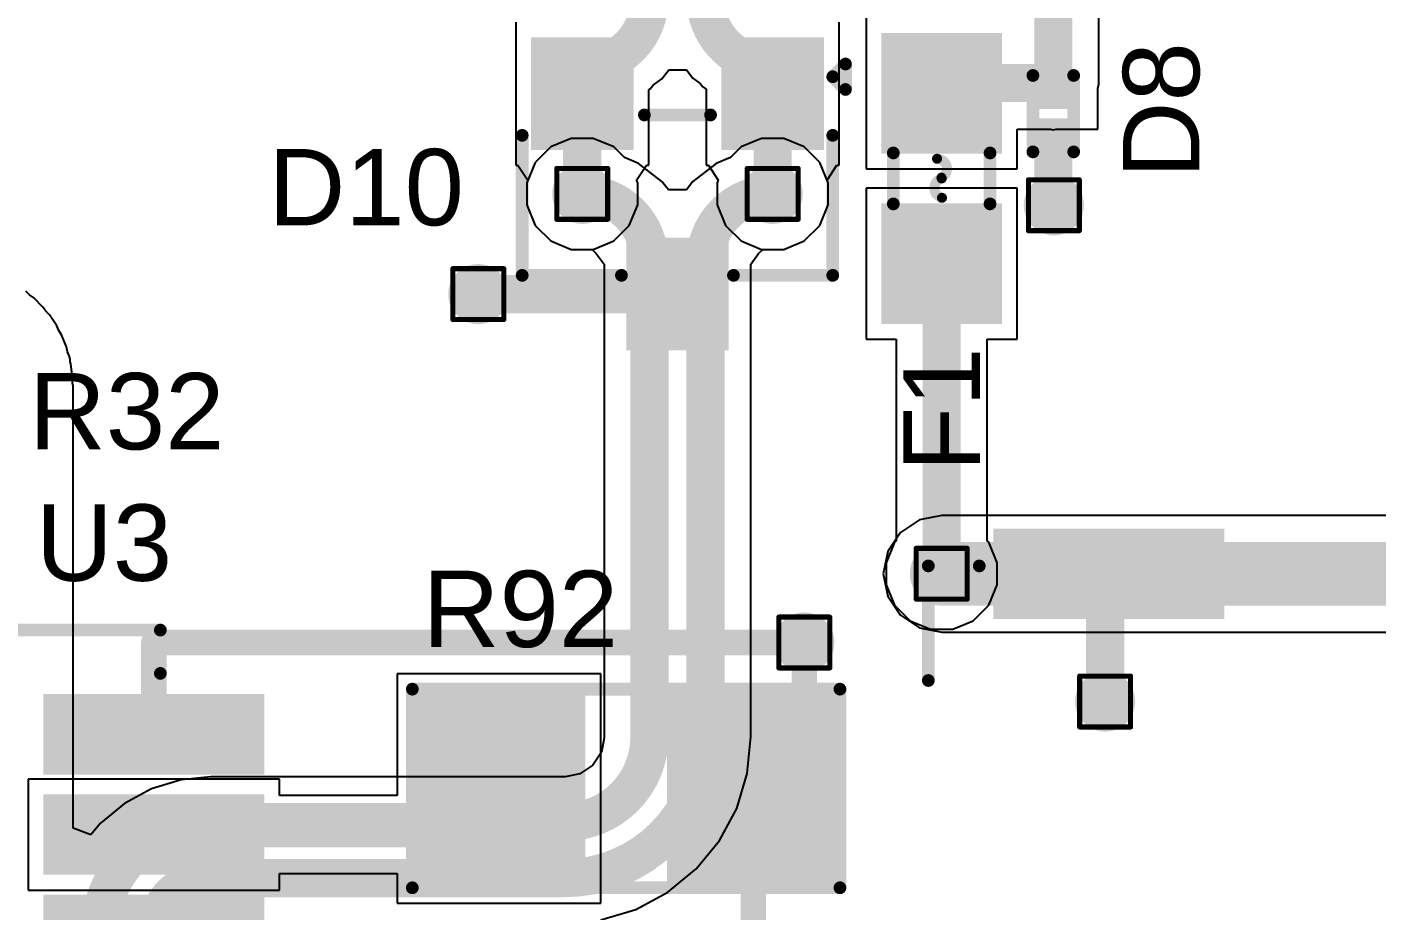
# Model space of a CAD drawing. Header units: inches. Extents: x -40 to 219, y 2 to 133.
# Drawn here: x 65.4 to 78.87, y 68.89 to 77.7 of the extents above; entities that cross this region are included whole.
import ezdxf

# ---------------------------------------------------------------- set-up
doc = ezdxf.new("R2010")
doc.units = ezdxf.units.IN
for name, color, linetype in [('Bottom Layer', 5, 'Continuous'), ('Drill Drawing', 1, 'Continuous'), ('Top Layer', 1, 'Continuous'), ('Top Overlay', 2, 'Continuous'), ('Top Paste', 8, 'Continuous'), ('Top Solder', 216, 'Continuous'), ('Via Holes', 16, 'Continuous')]:
    doc.layers.add(name, color=color, linetype=linetype)
doc.styles.add('Arial', font='', dxfattribs={"height": 0.2})
doc.styles.get('Arial').set_extended_font_data('Arial')

# ---------------------------------------------------------------- blocks, each defined once
blk = doc.blocks.new('R___1206_5')
at = {"layer": 'Top Layer'}
for points in [[(-2.03200254, 0.889), (-0.50800254, 0.889), (-0.50800254, -0.889), (-2.03200254, -0.889)], [(0.50799746, 0.889), (2.03199746, 0.889), (2.03199746, -0.889), (0.50799746, -0.889)]]:
    blk.add_hatch(color=1, dxfattribs=at).paths.add_polyline_path(points)
at = {"layer": 'Top Paste'}
for points in [[(-2.03200254, 0.889), (-0.50800254, 0.889), (-0.50800254, -0.889), (-2.03200254, -0.889)], [(0.50799746, 0.889), (2.03199746, 0.889), (2.03199746, -0.889), (0.50799746, -0.889)]]:
    blk.add_hatch(color=8, dxfattribs=at).paths.add_polyline_path(points)
at = {"layer": 'Top Solder'}
for points in [[(-2.13360254, 0.9905999999999999), (-0.40640254, 0.9905999999999999), (-0.40640254, -0.9905999999999999), (-2.13360254, -0.9905999999999999)], [(0.40639746, 0.9905999999999999), (2.13359746, 0.9905999999999999), (2.13359746, -0.9905999999999999), (0.40639746, -0.9905999999999999)]]:
    blk.add_hatch(color=216, dxfattribs=at).paths.add_polyline_path(points)
at = {"layer": 'Top Overlay'}
for points in [[(-2.1336, 0.99060254, 0.127, 0.127, 0), (-2.1336, -0.99060254, 0.127, 0.127, 0)], [(2.13359746, 0.9905999999999999, 0.127, 0.127, 0), (-2.1336, 0.99060254, 0.127, 0.127, 0)], [(2.13359746, 0.9905999999999999, 0.127, 0.127, 0), (2.13359746, -0.9905999999999999, 0.127, 0.127, 0)], [(2.13359746, -0.9905999999999999, 0.127, 0.127, 0), (-2.1336, -0.99060254, 0.127, 0.127, 0)]]:
    blk.add_lwpolyline(points, format="xyseb", dxfattribs=at)
for points in [[(-2.16535, 0.99060254, 0.0635, 0.0635, 1), (-2.10185, 0.99060254, 0.0635, 0.0635, 1)], [(-2.16535, 0.99060254, 0.0635, 0.0635, 1), (-2.10185, 0.99060254, 0.0635, 0.0635, 1)], [(2.10184746, 0.9905999999999999, 0.0635, 0.0635, 1), (2.16534746, 0.9905999999999999, 0.0635, 0.0635, 1)], [(2.10184746, 0.9905999999999999, 0.0635, 0.0635, 1), (2.16534746, 0.9905999999999999, 0.0635, 0.0635, 1)], [(-2.16535, -0.99060254, 0.0635, 0.0635, 1), (-2.10185, -0.99060254, 0.0635, 0.0635, 1)], [(-2.16535, -0.99060254, 0.0635, 0.0635, 1), (-2.10185, -0.99060254, 0.0635, 0.0635, 1)], [(2.10184746, -0.9905999999999999, 0.0635, 0.0635, 1), (2.16534746, -0.9905999999999999, 0.0635, 0.0635, 1)], [(2.10184746, -0.9905999999999999, 0.0635, 0.0635, 1), (2.16534746, -0.9905999999999999, 0.0635, 0.0635, 1)]]:
    blk.add_lwpolyline(points, format="xyseb", close=True, dxfattribs=at)
blk = doc.blocks.new('F____0603_18')
at = {"layer": 'Top Layer'}
for points in [[(-0.34999803, -0.50000027), (-1.34999857, -0.5000002699999999), (-1.34999857, 0.50000027), (-0.3499980299999999, 0.5000002699999999)], [(1.34999857, -0.50000027), (0.3499980299999999, -0.5000002699999999), (0.34999803, 0.50000027), (1.34999857, 0.5000002699999999)]]:
    blk.add_hatch(color=1, dxfattribs=at).paths.add_polyline_path(points)
at = {"layer": 'Top Paste'}
for points in [[(-0.34999803, -0.50000027), (-1.34999857, -0.5000002699999999), (-1.34999857, 0.50000027), (-0.3499980299999999, 0.5000002699999999)], [(1.34999857, -0.50000027), (0.3499980299999999, -0.5000002699999999), (0.34999803, 0.50000027), (1.34999857, 0.5000002699999999)]]:
    blk.add_hatch(color=8, dxfattribs=at).paths.add_polyline_path(points)
at = {"layer": 'Top Solder'}
for points in [[(-0.2483980300000001, -0.60160027), (-1.45159857, -0.6016002699999998), (-1.45159857, 0.60160027), (-0.2483980299999999, 0.6016002699999998)], [(1.45159857, -0.60160027), (0.2483980299999999, -0.6016002699999998), (0.2483980300000001, 0.60160027), (1.45159857, 0.6016002699999998)]]:
    blk.add_hatch(color=216, dxfattribs=at).paths.add_polyline_path(points)
at = {"layer": 'Top Overlay'}
for points in [[(-0.254, 0.4826, 0.127, 0.127, 0), (0.254, 0.4826, 0.127, 0.127, 0)], [(-0.19334988, -0.00256032, 0.0999998, 0.0999998, -0.7701644861592942), (0, 0, 0.0999998, 0.0999998, 0)], [(0.1962531, 0.04595622, 0.0999998, 0.0999998, -0.7841168953440428), (0.00707136, 0.0019685, 0.0999998, 0.0999998, 0)], [(-0.254, -0.4826, 0.127, 0.127, 0), (0.254, -0.4826, 0.127, 0.127, 0)]]:
    blk.add_lwpolyline(points, format="xyseb", dxfattribs=at)
for points in [[(-0.2857499999999999, 0.4826, 0.0635, 0.0635, 1), (-0.22225, 0.4826, 0.0635, 0.0635, 1)], [(0.22225, 0.4826, 0.0635, 0.0635, 1), (0.2857499999999999, 0.4826, 0.0635, 0.0635, 1)], [(-0.21834856, -0.00256032, 0.0499999, 0.0499999, 1), (-0.1683512, -0.00256032, 0.0499999, 0.0499999, 1)], [(-0.02499868, 0, 0.0499999, 0.0499999, 1), (0.02499868, 0, 0.0499999, 0.0499999, 1)], [(-0.01792732, 0.0019685, 0.0499999, 0.0499999, 1), (0.03207004, 0.0019685, 0.0499999, 0.0499999, 1)], [(0.17125442, 0.04595622, 0.0499999, 0.0499999, 1), (0.22125178, 0.04595622, 0.0499999, 0.0499999, 1)], [(-0.2857499999999999, -0.4826, 0.0635, 0.0635, 1), (-0.22225, -0.4826, 0.0635, 0.0635, 1)], [(0.22225, -0.4826, 0.0635, 0.0635, 1), (0.2857499999999999, -0.4826, 0.0635, 0.0635, 1)]]:
    blk.add_lwpolyline(points, format="xyseb", close=True, dxfattribs=at)
blk = doc.blocks.new('A7672E__FASE__24')
at = {"layer": 'Top Layer'}
for points in [[(9.30000172, -12.99999686), (8.70000292, -12.99999686), (8.70000292, -10.99999578), (9.30000172, -10.99999578)], [(10.29999972, -12.99999686), (9.700000919999999, -12.99999686), (9.700000919999999, -10.99999578), (10.29999972, -10.99999578)], [(11.30000026, -12.99999686), (10.70000146, -12.99999686), (10.70000146, -10.99999578), (11.30000026, -10.99999578)]]:
    blk.add_hatch(color=1, dxfattribs=at).paths.add_polyline_path(points)
at = {"layer": 'Top Paste'}
for points in [[(9.30000172, -12.99999686), (8.70000292, -12.99999686), (8.70000292, -10.99999578), (9.30000172, -10.99999578)], [(10.29999972, -12.99999686), (9.700000919999999, -12.99999686), (9.700000919999999, -10.99999578), (10.29999972, -10.99999578)], [(11.30000026, -12.99999686), (10.70000146, -12.99999686), (10.70000146, -10.99999578), (11.30000026, -10.99999578)]]:
    blk.add_hatch(color=8, dxfattribs=at).paths.add_polyline_path(points)
at = {"layer": 'Top Solder'}
for points in [[(9.40160172, -13.10159686), (8.59840292, -13.10159686), (8.59840292, -10.89839578), (9.40160172, -10.89839578)], [(10.40159972, -13.10159686), (9.59840092, -13.10159686), (9.59840092, -10.89839578), (10.40159972, -10.89839578)], [(11.40160026, -13.10159686), (10.59840146, -13.10159686), (10.59840146, -10.89839578), (11.40160026, -10.89839578)]]:
    blk.add_hatch(color=216, dxfattribs=at).paths.add_polyline_path(points)
at = {"layer": 'Top Overlay'}
for points in [[(12.03960254, -8.55979492, 0.127, 0.127, 0), (12.03960254, -12.06499492, 0.127, 0.127, 0)], [(11.60780254, -12.06499492, 0.127, 0.127, 0), (12.03960254, -12.06499492, 0.127, 0.127, 0)]]:
    blk.add_lwpolyline(points, format="xyseb", dxfattribs=at)
for points in [[(11.57605254, -12.06499492, 0.0635, 0.0635, 1), (11.63955254, -12.06499492, 0.0635, 0.0635, 1)], [(12.00785254, -12.06499492, 0.0635, 0.0635, 1), (12.07135254, -12.06499492, 0.0635, 0.0635, 1)], [(12.00785254, -12.06499492, 0.0635, 0.0635, 1), (12.07135254, -12.06499492, 0.0635, 0.0635, 1)]]:
    blk.add_lwpolyline(points, format="xyseb", close=True, dxfattribs=at)
blk = doc.blocks.new('XKNANO_113_153')
at = {"layer": 'Top Layer'}
blk.add_hatch(color=1, dxfattribs=at).paths.add_polyline_path([(6.149999129999999, 6.31000262), (6.850000269999999, 6.31000262), (6.850000269999999, 4.21000174), (6.149999129999999, 4.21000174)])
at = {"layer": 'Top Paste'}
blk.add_hatch(color=8, dxfattribs=at).paths.add_polyline_path([(6.149999129999999, 6.31000262), (6.850000269999999, 6.31000262), (6.850000269999999, 4.21000174), (6.149999129999999, 4.21000174)])
at = {"layer": 'Top Solder'}
blk.add_hatch(color=216, dxfattribs=at).paths.add_polyline_path([(6.04839913, 6.41160262), (6.951600269999999, 6.41160262), (6.951600269999999, 4.10840174), (6.04839913, 4.10840174)])
at = {"layer": 'Top Overlay'}
for points in [[(5.4356, 7.0612, 0.127, 0.127, 0), (6.5786, 7.0612, 0.127, 0.127, 0)], [(6.5786, 7.0612, 0.127, 0.127, 0), (6.5786, 6.553199999999999, 0.127, 0.127, 0)]]:
    blk.add_lwpolyline(points, format="xyseb", dxfattribs=at)
for points in [[(5.403849999999999, 7.0612, 0.0635, 0.0635, 1), (5.46735, 7.0612, 0.0635, 0.0635, 1)], [(6.546849999999999, 7.0612, 0.0635, 0.0635, 1), (6.61035, 7.0612, 0.0635, 0.0635, 1)], [(6.546849999999999, 7.0612, 0.0635, 0.0635, 1), (6.61035, 7.0612, 0.0635, 0.0635, 1)], [(6.546849999999999, 6.553199999999999, 0.0635, 0.0635, 1), (6.61035, 6.553199999999999, 0.0635, 0.0635, 1)]]:
    blk.add_lwpolyline(points, format="xyseb", close=True, dxfattribs=at)
blk = doc.blocks.new('S___23_162')
at = {"layer": 'Top Layer'}
for points in [[(-0.41000299, 1.46000343), (0.40999791, 1.46000343), (0.40999791, 0.54000273), (-0.41000299, 0.54000273)], [(-1.36000109, -0.54000019), (-0.54000019, -0.54000019), (-0.54000019, -1.46000089), (-1.36000109, -1.46000089)], [(0.54000019, -0.54000019), (1.36000109, -0.54000019), (1.36000109, -1.46000089), (0.54000019, -1.46000089)]]:
    blk.add_hatch(color=1, dxfattribs=at).paths.add_polyline_path(points)
at = {"layer": 'Top Paste'}
for points in [[(-0.41000299, 1.46000343), (0.40999791, 1.46000343), (0.40999791, 0.54000273), (-0.41000299, 0.54000273)], [(-1.36000109, -0.54000019), (-0.54000019, -0.54000019), (-0.54000019, -1.46000089), (-1.36000109, -1.46000089)], [(0.54000019, -0.54000019), (1.36000109, -0.54000019), (1.36000109, -1.46000089), (0.54000019, -1.46000089)]]:
    blk.add_hatch(color=8, dxfattribs=at).paths.add_polyline_path(points)
at = {"layer": 'Top Solder'}
for points in [[(-0.51160299, 1.56160343), (0.51159791, 1.56160343), (0.51159791, 0.43840273), (-0.51160299, 0.43840273)], [(-1.46160109, -0.43840019), (-0.43840019, -0.43840019), (-0.43840019, -1.56160089), (-1.46160109, -1.56160089)], [(0.43840019, -0.43840019), (1.46160109, -0.43840019), (1.46160109, -1.56160089), (0.43840019, -1.56160089)]]:
    blk.add_hatch(color=216, dxfattribs=at).paths.add_polyline_path(points)
at = {"layer": 'Top Overlay'}
for points in [[(-1.5494, -0.5841999999999999, 0.127, 0.127, 0), (-1.54940254, 0.8128, 0.127, 0.127, 0)], [(-0.5588, 0.8128, 0.127, 0.127, 0), (-1.54940254, 0.8128, 0.127, 0.127, 0)], [(1.5494, 0.8128, 0.127, 0.127, 0), (0.5588, 0.8128, 0.127, 0.127, 0)], [(1.54940254, -0.5841999999999999, 0.127, 0.127, 0), (1.5494, 0.8128, 0.127, 0.127, 0)], [(0.3302, -0.7874, 0.127, 0.127, 0), (-0.3302, -0.7874, 0.127, 0.127, 0)], [(-1.5494, -1.1684, 0.127, 0.127, 0), (-1.6764, -1.0414, 0.127, 0.127, 0)], [(-1.6764, -1.0414, 0.127, 0.127, 0), (-1.6764, -1.2954, 0.127, 0.127, 0)], [(-1.5494, -1.1684, 0.127, 0.127, 0), (-1.6764, -1.2954, 0.127, 0.127, 0)]]:
    blk.add_lwpolyline(points, format="xyseb", dxfattribs=at)
for points in [[(-1.58115254, 0.8128, 0.0635, 0.0635, 1), (-1.51765254, 0.8128, 0.0635, 0.0635, 1)], [(-1.58115254, 0.8128, 0.0635, 0.0635, 1), (-1.51765254, 0.8128, 0.0635, 0.0635, 1)], [(-0.5905499999999999, 0.8128, 0.0635, 0.0635, 1), (-0.52705, 0.8128, 0.0635, 0.0635, 1)], [(0.52705, 0.8128, 0.0635, 0.0635, 1), (0.5905499999999999, 0.8128, 0.0635, 0.0635, 1)], [(1.51765, 0.8128, 0.0635, 0.0635, 1), (1.58115, 0.8128, 0.0635, 0.0635, 1)], [(1.51765, 0.8128, 0.0635, 0.0635, 1), (1.58115, 0.8128, 0.0635, 0.0635, 1)], [(-1.58115, -0.5841999999999999, 0.0635, 0.0635, 1), (-1.51765, -0.5841999999999999, 0.0635, 0.0635, 1)], [(1.51765254, -0.5841999999999999, 0.0635, 0.0635, 1), (1.58115254, -0.5841999999999999, 0.0635, 0.0635, 1)], [(-0.36195, -0.7874, 0.0635, 0.0635, 1), (-0.29845, -0.7874, 0.0635, 0.0635, 1)], [(0.29845, -0.7874, 0.0635, 0.0635, 1), (0.36195, -0.7874, 0.0635, 0.0635, 1)], [(-1.70815, -1.0414, 0.0635, 0.0635, 1), (-1.64465, -1.0414, 0.0635, 0.0635, 1)], [(-1.70815, -1.0414, 0.0635, 0.0635, 1), (-1.64465, -1.0414, 0.0635, 0.0635, 1)], [(-1.58115, -1.1684, 0.0635, 0.0635, 1), (-1.51765, -1.1684, 0.0635, 0.0635, 1)], [(-1.58115, -1.1684, 0.0635, 0.0635, 1), (-1.51765, -1.1684, 0.0635, 0.0635, 1)], [(-1.70815, -1.2954, 0.0635, 0.0635, 1), (-1.64465, -1.2954, 0.0635, 0.0635, 1)], [(-1.70815, -1.2954, 0.0635, 0.0635, 1), (-1.64465, -1.2954, 0.0635, 0.0635, 1)]]:
    blk.add_lwpolyline(points, format="xyseb", close=True, dxfattribs=at)
blk = doc.blocks.new('DSN0603_2_164')
at = {"layer": 'Top Layer'}
for points in [[(-0.29999432, 0.19050254), (-0.09999472, 0.19050254), (-0.09999472, -0.19049746), (-0.29999432, -0.19049746)], [(0.10000488, 0.1905), (0.30000448, 0.1905), (0.30000448, -0.1905), (0.10000488, -0.1905)]]:
    blk.add_hatch(color=1, dxfattribs=at).paths.add_polyline_path(points)
at = {"layer": 'Top Paste'}
for points in [[(-0.29999432, 0.19050254), (-0.09999472, 0.19050254), (-0.09999472, -0.19049746), (-0.29999432, -0.19049746)], [(0.10000488, 0.1905), (0.30000448, 0.1905), (0.30000448, -0.1905), (0.10000488, -0.1905)]]:
    blk.add_hatch(color=8, dxfattribs=at).paths.add_polyline_path(points)
at = {"layer": 'Top Solder'}
for points in [[(-0.35499548, 0.2455037), (-0.04499355999999999, 0.2455037), (-0.04499355999999999, -0.24549862), (-0.35499548, -0.24549862)], [(0.04500372, 0.24550116), (0.35500564, 0.24550116), (0.35500564, -0.24550116), (0.04500372, -0.24550116)]]:
    blk.add_hatch(color=216, dxfattribs=at).paths.add_polyline_path(points)
at = {"layer": 'Top Overlay'}
for points in [[(-0.3809999999999999, 0.20320254, 0.127, 0.127, 0), (-0.38099746, -0.20319746, 0.127, 0.127, 0)], [(-0.3809999999999999, 0.20320254, 0.127, 0.127, 0), (0.3809999999999999, 0.20320254, 0.127, 0.127, 0)], [(0.3809999999999999, 0.20320254, 0.127, 0.127, 0), (0.38100508, -0.2032, 0.127, 0.127, 0)], [(-0.38099746, -0.20319746, 0.127, 0.127, 0), (0.38100508, -0.2032, 0.127, 0.127, 0)]]:
    blk.add_lwpolyline(points, format="xyseb", dxfattribs=at)
for points in [[(-0.41275, 0.20320254, 0.0635, 0.0635, 1), (-0.34925, 0.20320254, 0.0635, 0.0635, 1)], [(-0.41275, 0.20320254, 0.0635, 0.0635, 1), (-0.34925, 0.20320254, 0.0635, 0.0635, 1)], [(0.34925, 0.20320254, 0.0635, 0.0635, 1), (0.41275, 0.20320254, 0.0635, 0.0635, 1)], [(0.34925, 0.20320254, 0.0635, 0.0635, 1), (0.41275, 0.20320254, 0.0635, 0.0635, 1)], [(-0.41274746, -0.20319746, 0.0635, 0.0635, 1), (-0.34924746, -0.20319746, 0.0635, 0.0635, 1)], [(-0.41274746, -0.20319746, 0.0635, 0.0635, 1), (-0.34924746, -0.20319746, 0.0635, 0.0635, 1)], [(0.34925508, -0.2032, 0.0635, 0.0635, 1), (0.4127550799999999, -0.2032, 0.0635, 0.0635, 1)], [(0.34925508, -0.2032, 0.0635, 0.0635, 1), (0.4127550799999999, -0.2032, 0.0635, 0.0635, 1)]]:
    blk.add_lwpolyline(points, format="xyseb", close=True, dxfattribs=at)

msp = doc.modelspace()

# ---------------------------------------------------------------- hatches: boundary and pattern name
at = {"layer": 'Bottom Layer'}
h = msp.add_hatch(color=5, dxfattribs=at)
edge = h.paths.add_edge_path()
edge.add_arc((70.9392155, 76.03824263999999), 0.2999994, 0, 360)
h = msp.add_hatch(color=5, dxfattribs=at)
edge = h.paths.add_edge_path()
edge.add_arc((72.83921678, 76.03824263999999), 0.2999994, 0, 360)
h = msp.add_hatch(color=5, dxfattribs=at)
edge = h.paths.add_edge_path()
edge.add_arc((75.6447433, 75.92481386), 0.2999994, 0, 360)
h = msp.add_hatch(color=5, dxfattribs=at)
edge = h.paths.add_edge_path()
edge.add_arc((69.90246624, 75.03823956), 0.2999994, 0, 360)
h = msp.add_hatch(color=5, dxfattribs=at)
edge = h.paths.add_edge_path()
edge.add_arc((74.5256193, 72.24869218), 0.2999994, 0, 360)
h = msp.add_hatch(color=5, dxfattribs=at)
edge = h.paths.add_edge_path()
edge.add_arc((73.15504546, 71.5631665), 0.2999994, 0, 360)
h = msp.add_hatch(color=5, dxfattribs=at)
edge = h.paths.add_edge_path()
edge.add_arc((76.15662696, 70.97459262), 0.2999994, 0, 360)
at = {"layer": 'Top Layer'}
h = msp.add_hatch(color=1, dxfattribs=at)
edge = h.paths.add_edge_path()
edge.add_arc((70.9392155, 76.03824263999999), 0.2999994, 0, 360)
h = msp.add_hatch(color=1, dxfattribs=at)
edge = h.paths.add_edge_path()
edge.add_arc((72.83921678, 76.03824263999999), 0.2999994, 0, 360)
h = msp.add_hatch(color=1, dxfattribs=at)
edge = h.paths.add_edge_path()
edge.add_arc((75.6447433, 75.92481386), 0.2999994, 0, 360)
h = msp.add_hatch(color=1, dxfattribs=at)
edge = h.paths.add_edge_path()
edge.add_arc((69.90246624, 75.03823956), 0.2999994, 0, 360)
h = msp.add_hatch(color=1, dxfattribs=at)
edge = h.paths.add_edge_path()
edge.add_arc((74.5256193, 72.24869218), 0.2999994, 0, 360)
h = msp.add_hatch(color=1, dxfattribs=at)
edge = h.paths.add_edge_path()
edge.add_arc((73.15504546, 71.5631665), 0.2999994, 0, 360)
h = msp.add_hatch(color=1, dxfattribs=at)
edge = h.paths.add_edge_path()
edge.add_arc((76.15662696, 70.97459262), 0.2999994, 0, 360)
at = {"layer": 'Via Holes'}
h = msp.add_hatch(color=7, dxfattribs=at)
edge = h.paths.add_edge_path()
edge.add_arc((70.9392155, 76.03824263999999), 0.1499997, 0, 360)
h = msp.add_hatch(color=7, dxfattribs=at)
edge = h.paths.add_edge_path()
edge.add_arc((72.83921678, 76.03824263999999), 0.1499997, 0, 360)
h = msp.add_hatch(color=7, dxfattribs=at)
edge = h.paths.add_edge_path()
edge.add_arc((75.6447433, 75.92481386), 0.1499997, 0, 360)
h = msp.add_hatch(color=7, dxfattribs=at)
edge = h.paths.add_edge_path()
edge.add_arc((69.90246624, 75.03823956), 0.1499997, 0, 360)
h = msp.add_hatch(color=7, dxfattribs=at)
edge = h.paths.add_edge_path()
edge.add_arc((74.5256193, 72.24869218), 0.1499997, 0, 360)
h = msp.add_hatch(color=7, dxfattribs=at)
edge = h.paths.add_edge_path()
edge.add_arc((73.15504546, 71.5631665), 0.1499997, 0, 360)
h = msp.add_hatch(color=7, dxfattribs=at)
edge = h.paths.add_edge_path()
edge.add_arc((76.15662696, 70.97459262), 0.1499997, 0, 360)

# ---------------------------------------------------------------- linework, layer by layer
at = {"layer": 'Bottom Layer'}
for p, q in [((70.8290176, 76.59224204), (70.62540104, 76.50790133999999)), ((71.04941339999999, 76.59224204), (70.8290176, 76.59224204)), ((71.25302996, 76.50790133999999), (71.04941339999999, 76.59224204)), ((72.72901888, 76.59224204), (72.52540232, 76.50790133999999)), ((72.94941467999999, 76.59224204), (72.72901888, 76.59224204)), ((73.15303124, 76.50790133999999), (72.94941467999999, 76.59224204)), ((70.62540104, 76.50790133999999), (70.4695568, 76.3520571)), ((71.36103838, 76.39989292), (71.25302996, 76.50790133999999)), ((71.50157658, 76.3416812), (71.36103838, 76.39989292)), ((72.4173939, 76.39989292), (72.2768557, 76.3416812)), ((72.52540232, 76.50790133999999), (72.4173939, 76.39989292)), ((73.30887548, 76.3520571), (73.15303124, 76.50790133999999)), ((70.4695568, 76.3520571), (70.3852161, 76.14844054)), ((71.7345149, 76.1629414), (71.50157658, 76.3416812)), ((72.2768557, 76.3416812), (72.04391738, 76.1629414)), ((73.39321618, 76.14844054), (73.30887548, 76.3520571)), ((70.3852161, 76.14844054), (70.3852161, 75.92804473999999)), ((71.80031613999999, 76.07718845999999), (71.7345149, 76.1629414)), ((72.04391738, 76.1629414), (71.97811614, 76.07718845999999)), ((73.39321618, 75.92804473999999), (73.39321618, 76.14844054)), ((71.97811614, 76.07718845999999), (71.80031613999999, 76.07718845999999)), ((70.3852161, 75.92804473999999), (70.4695568, 75.72442817999999)), ((73.30887548, 75.72442817999999), (73.39321618, 75.92804473999999)), ((70.4695568, 75.72442817999999), (70.62540104, 75.56858394)), ((73.15303124, 75.56858394), (73.30887548, 75.72442817999999)), ((70.62540104, 75.56858394), (70.8290176, 75.48424324)), ((70.8290176, 75.48424324), (71.03673626, 75.48424324)), ((71.03673626, 75.48424324), (71.07960383999999, 75.44254406)), ((71.07960383999999, 75.44254406), (71.15660901999999, 75.33619426)), ((72.62182326, 75.33619426), (72.69882844, 75.44254406)), ((72.69882844, 75.44254406), (72.74169601999999, 75.48424324)), ((72.74169601999999, 75.48424324), (72.94941467999999, 75.48424324)), ((72.94941467999999, 75.48424324), (73.15303124, 75.56858394)), ((71.15660901999999, 75.33619426), (71.15660901999999, 70.62098397999999)), ((72.62182326, 70.62098397999999), (72.62182326, 75.33619426)), ((65.42325244, 75.03076433999999), (65.38717935999999, 75.06683742)), ((65.46567805999999, 75.00241285999999), (65.42325244, 75.03076433999999)), ((65.55826614, 74.90981461999999), (65.46567805999999, 75.00241285999999)), ((65.58659984, 74.86740932), (65.55826614, 74.90981461999999)), ((65.62267291999999, 74.83133369999999), (65.58659984, 74.86740932)), ((65.69542105999999, 74.72245405999999), (65.62267291999999, 74.83133369999999)), ((65.71494858, 74.67530912), (65.69542105999999, 74.72245405999999)), ((65.74328482, 74.63289619999999), (65.71494858, 74.67530912)), ((65.79339394, 74.51191599999999), (65.74328482, 74.63289619999999)), ((65.80334312, 74.46188054), (65.79339394, 74.51191599999999)), ((65.82286302, 74.41475338), (65.80334312, 74.46188054)), ((65.82898442, 74.38397366), (65.82286302, 74.41475338)), ((65.82898442, 74.36359777999999), (65.82898442, 74.38397366)), ((65.83529632, 74.34422012), (65.82898442, 74.36359777999999)), ((65.85470953999999, 74.18127657999999), (65.83529632, 74.34422012)), ((65.85230161999999, 74.15038763999999), (65.85470953999999, 74.18127657999999)), ((65.85834682, 74.12000162), (65.85230161999999, 74.15038763999999)), ((65.85834682, 74.11991526), (65.85834682, 74.12000162)), ((65.85836968, 74.11980095999999), (65.85834682, 74.11991526)), ((65.85836968, 70.36499262), (65.85836968, 74.11980095999999)), ((74.30263015999999, 72.78703248), (74.11359066, 72.66072082)), ((74.5256193, 72.83138849999999), (74.30263015999999, 72.78703248)), ((81.12503459999999, 72.83138849999999), (74.5256193, 72.83138849999999)), ((74.11359066, 72.66072082), (73.987279, 72.47168132)), ((73.987279, 72.47168132), (73.94292297999999, 72.24869218)), ((73.94292297999999, 72.24869218), (73.987279, 72.02570304)), ((73.987279, 72.02570304), (74.11359066, 71.83666353999999)), ((74.11359066, 71.83666353999999), (74.30263015999999, 71.71035188)), ((74.30263015999999, 71.71035188), (74.5256193, 71.66599586)), ((74.5256193, 71.66599586), (81.12503459999999, 71.66599586)), ((71.15845305999999, 70.61171298), (71.12987043999999, 70.46802264)), ((71.15660901999999, 70.62098397999999), (71.15845305999999, 70.61171298)), ((72.58631152, 70.25782494), (72.6220798, 70.62098397999999)), ((72.6220798, 70.62098397999999), (72.62182326, 70.62098397999999)), ((71.12987043999999, 70.46802264), (71.04322595999999, 70.33834547999999)), ((65.85836968, 69.70999773999999), (65.85836968, 70.36499262)), ((71.04322595999999, 70.33834547999999), (70.9135488, 70.251701)), ((66.93829132, 70.19355532), (66.64257943999999, 70.10385267999999)), ((67.23469154, 70.22274753999999), (66.93829132, 70.19355532)), ((67.24582182, 70.22496242), (67.23469154, 70.22274753999999)), ((70.76058746, 70.22496242), (67.24582182, 70.22496242)), ((70.76985846, 70.22311837999999), (70.76058746, 70.22496242)), ((70.9135488, 70.251701), (70.76985846, 70.22311837999999)), ((72.48038335999999, 69.90862066), (72.58631152, 70.25782494)), ((66.64257943999999, 70.10385267999999), (66.37005013999999, 69.95818114)), ((66.37005013999999, 69.95818114), (66.1311733, 69.76214394)), ((72.30836185999999, 69.58679504), (72.48038335999999, 69.90862066)), ((66.03616968, 69.6463809), (65.85836968, 69.70999773999999)), ((66.1311733, 69.76214394), (66.03616968, 69.6463809)), ((72.07686118, 69.30471026), (72.30836185999999, 69.58679504)), ((71.7947764, 69.07320958), (72.07686118, 69.30471026)), ((71.47295078, 68.90118808), (71.7947764, 69.07320958)), ((71.1237465, 68.79525991999999), (71.47295078, 68.90118808))]:
    msp.add_line(p, q, dxfattribs=at)
for points in [[(70.9392155, 76.03824263999999, 0.3809999999999999, 0.3809999999999999, -0.4142135623730951), (71.60981613999999, 75.36764199999999, 0.3809999999999999, 0.3809999999999999, 0)], [(72.16861614, 75.36764199999999, 0.3809999999999999, 0.3809999999999999, -0.4142135623730951), (72.83921678, 76.03824263999999, 0.3809999999999999, 0.3809999999999999, 0)], [(71.60981613999999, 70.62098397999999, 0.3809999999999999, 0.3809999999999999, 0), (71.60981613999999, 75.36764199999999, 0.3809999999999999, 0.3809999999999999, 0)], [(72.16861614, 70.62098397999999, 0.3809999999999999, 0.3809999999999999, 0), (72.16861614, 75.36764199999999, 0.3809999999999999, 0.3809999999999999, 0)], [(74.5256193, 72.24869218, 0.635, 0.635, 0), (81.12503459999999, 72.24869218, 0.635, 0.635, 0)], [(71.60981613999999, 70.62098397999999, 0.3809999999999999, 0.3809999999999999, -0.4142135623730951), (70.76058746, 69.7717553, 0.3809999999999999, 0.3809999999999999, 0)], [(72.16861614, 70.62098397999999, 0.3809999999999999, 0.3809999999999999, -0.4142135623730951), (70.76058746, 69.21295529999999, 0.3809999999999999, 0.3809999999999999, 0)], [(66.12156193999999, 68.64749542, 0.3809999999999999, 0.3809999999999999, -0.4142135623730951), (67.24582182, 69.7717553, 0.3809999999999999, 0.3809999999999999, 0)], [(67.24582182, 69.7717553, 0.3809999999999999, 0.3809999999999999, 0), (70.76058746, 69.7717553, 0.3809999999999999, 0.3809999999999999, 0)], [(66.68036194, 68.64749542, 0.3809999999999999, 0.3809999999999999, -0.4142135623730951), (67.24582182, 69.21295529999999, 0.3809999999999999, 0.3809999999999999, 0)], [(67.24582182, 69.21295529999999, 0.3809999999999999, 0.3809999999999999, 0), (70.76058746, 69.21295529999999, 0.3809999999999999, 0.3809999999999999, 0)]]:
    msp.add_lwpolyline(points, format="xyseb", dxfattribs=at)
for points in [[(70.8439655, 76.03824263999999, 0.1905, 0.1905, 1), (71.0344655, 76.03824263999999, 0.1905, 0.1905, 1)], [(72.74396678, 76.03824263999999, 0.1905, 0.1905, 1), (72.93446678, 76.03824263999999, 0.1905, 0.1905, 1)], [(71.51456613999999, 75.36764199999999, 0.1905, 0.1905, 1), (71.70506614, 75.36764199999999, 0.1905, 0.1905, 1)], [(71.51456613999999, 75.36764199999999, 0.1905, 0.1905, 1), (71.70506614, 75.36764199999999, 0.1905, 0.1905, 1)], [(72.07336614, 75.36764199999999, 0.1905, 0.1905, 1), (72.26386613999999, 75.36764199999999, 0.1905, 0.1905, 1)], [(72.07336614, 75.36764199999999, 0.1905, 0.1905, 1), (72.26386613999999, 75.36764199999999, 0.1905, 0.1905, 1)], [(74.3668693, 72.24869218, 0.3175, 0.3175, 1), (74.68436929999999, 72.24869218, 0.3175, 0.3175, 1)], [(71.51456613999999, 70.62098397999999, 0.1905, 0.1905, 1), (71.70506614, 70.62098397999999, 0.1905, 0.1905, 1)], [(71.51456613999999, 70.62098397999999, 0.1905, 0.1905, 1), (71.70506614, 70.62098397999999, 0.1905, 0.1905, 1)], [(72.07336614, 70.62098397999999, 0.1905, 0.1905, 1), (72.26386613999999, 70.62098397999999, 0.1905, 0.1905, 1)], [(72.07336614, 70.62098397999999, 0.1905, 0.1905, 1), (72.26386613999999, 70.62098397999999, 0.1905, 0.1905, 1)], [(67.15057182, 69.7717553, 0.1905, 0.1905, 1), (67.34107182, 69.7717553, 0.1905, 0.1905, 1)], [(67.15057182, 69.7717553, 0.1905, 0.1905, 1), (67.34107182, 69.7717553, 0.1905, 0.1905, 1)], [(70.66533745999999, 69.7717553, 0.1905, 0.1905, 1), (70.85583745999999, 69.7717553, 0.1905, 0.1905, 1)], [(70.66533745999999, 69.7717553, 0.1905, 0.1905, 1), (70.85583745999999, 69.7717553, 0.1905, 0.1905, 1)], [(67.15057182, 69.21295529999999, 0.1905, 0.1905, 1), (67.34107182, 69.21295529999999, 0.1905, 0.1905, 1)], [(67.15057182, 69.21295529999999, 0.1905, 0.1905, 1), (67.34107182, 69.21295529999999, 0.1905, 0.1905, 1)], [(70.66533745999999, 69.21295529999999, 0.1905, 0.1905, 1), (70.85583745999999, 69.21295529999999, 0.1905, 0.1905, 1)], [(70.66533745999999, 69.21295529999999, 0.1905, 0.1905, 1), (70.85583745999999, 69.21295529999999, 0.1905, 0.1905, 1)]]:
    msp.add_lwpolyline(points, format="xyseb", close=True, dxfattribs=at)
at = {"layer": 'Drill Drawing'}
for points in [[(70.6852155, 76.29224264, 0.0508, 0.0508, 0), (71.1932155, 76.29224264, 0.0508, 0.0508, 0)], [(70.6852155, 75.78424263999999, 0.0508, 0.0508, 0), (70.6852155, 76.29224264, 0.0508, 0.0508, 0)], [(71.1932155, 75.78424263999999, 0.0508, 0.0508, 0), (71.1932155, 76.29224264, 0.0508, 0.0508, 0)], [(72.58521678, 76.29224264, 0.0508, 0.0508, 0), (73.09321677999999, 76.29224264, 0.0508, 0.0508, 0)], [(72.58521678, 75.78424263999999, 0.0508, 0.0508, 0), (72.58521678, 76.29224264, 0.0508, 0.0508, 0)], [(73.09321677999999, 75.78424263999999, 0.0508, 0.0508, 0), (73.09321677999999, 76.29224264, 0.0508, 0.0508, 0)], [(75.3907433, 76.17881385999999, 0.0508, 0.0508, 0), (75.89874329999999, 76.17881385999999, 0.0508, 0.0508, 0)], [(75.3907433, 75.67081386, 0.0508, 0.0508, 0), (75.3907433, 76.17881385999999, 0.0508, 0.0508, 0)], [(75.89874329999999, 75.67081386, 0.0508, 0.0508, 0), (75.89874329999999, 76.17881385999999, 0.0508, 0.0508, 0)], [(70.6852155, 75.78424263999999, 0.0508, 0.0508, 0), (71.1932155, 75.78424263999999, 0.0508, 0.0508, 0)], [(72.58521678, 75.78424263999999, 0.0508, 0.0508, 0), (73.09321677999999, 75.78424263999999, 0.0508, 0.0508, 0)], [(75.3907433, 75.67081386, 0.0508, 0.0508, 0), (75.89874329999999, 75.67081386, 0.0508, 0.0508, 0)], [(69.64846624, 75.29223955999998, 0.0508, 0.0508, 0), (70.15646624, 75.29223955999998, 0.0508, 0.0508, 0)], [(69.64846624, 74.78423955999999, 0.0508, 0.0508, 0), (69.64846624, 75.29223955999998, 0.0508, 0.0508, 0)], [(70.15646624, 74.78423955999999, 0.0508, 0.0508, 0), (70.15646624, 75.29223955999998, 0.0508, 0.0508, 0)], [(69.64846624, 74.78423955999999, 0.0508, 0.0508, 0), (70.15646624, 74.78423955999999, 0.0508, 0.0508, 0)], [(74.2716193, 72.50269218, 0.0508, 0.0508, 0), (74.7796193, 72.50269218, 0.0508, 0.0508, 0)], [(74.2716193, 71.99469217999999, 0.0508, 0.0508, 0), (74.2716193, 72.50269218, 0.0508, 0.0508, 0)], [(74.7796193, 71.99469217999999, 0.0508, 0.0508, 0), (74.7796193, 72.50269218, 0.0508, 0.0508, 0)], [(74.2716193, 71.99469217999999, 0.0508, 0.0508, 0), (74.7796193, 71.99469217999999, 0.0508, 0.0508, 0)], [(72.90104546, 71.8171665, 0.0508, 0.0508, 0), (73.40904546, 71.8171665, 0.0508, 0.0508, 0)], [(72.90104546, 71.30916649999999, 0.0508, 0.0508, 0), (72.90104546, 71.8171665, 0.0508, 0.0508, 0)], [(73.40904546, 71.30916649999999, 0.0508, 0.0508, 0), (73.40904546, 71.8171665, 0.0508, 0.0508, 0)], [(72.90104546, 71.30916649999999, 0.0508, 0.0508, 0), (73.40904546, 71.30916649999999, 0.0508, 0.0508, 0)], [(75.90262696, 71.22859262, 0.0508, 0.0508, 0), (76.41062696, 71.22859262, 0.0508, 0.0508, 0)], [(75.90262696, 70.72059261999999, 0.0508, 0.0508, 0), (75.90262696, 71.22859262, 0.0508, 0.0508, 0)], [(76.41062696, 70.72059261999999, 0.0508, 0.0508, 0), (76.41062696, 71.22859262, 0.0508, 0.0508, 0)], [(75.90262696, 70.72059261999999, 0.0508, 0.0508, 0), (76.41062696, 70.72059261999999, 0.0508, 0.0508, 0)]]:
    msp.add_lwpolyline(points, format="xyseb", dxfattribs=at)
for points in [[(70.6725155, 76.29224264, 0.0254, 0.0254, 1), (70.6979155, 76.29224264, 0.0254, 0.0254, 1)], [(70.6725155, 76.29224264, 0.0254, 0.0254, 1), (70.6979155, 76.29224264, 0.0254, 0.0254, 1)], [(71.1805155, 76.29224264, 0.0254, 0.0254, 1), (71.2059155, 76.29224264, 0.0254, 0.0254, 1)], [(71.1805155, 76.29224264, 0.0254, 0.0254, 1), (71.2059155, 76.29224264, 0.0254, 0.0254, 1)], [(72.57251678, 76.29224264, 0.0254, 0.0254, 1), (72.59791677999999, 76.29224264, 0.0254, 0.0254, 1)], [(72.57251678, 76.29224264, 0.0254, 0.0254, 1), (72.59791677999999, 76.29224264, 0.0254, 0.0254, 1)], [(73.08051678, 76.29224264, 0.0254, 0.0254, 1), (73.10591678, 76.29224264, 0.0254, 0.0254, 1)], [(73.08051678, 76.29224264, 0.0254, 0.0254, 1), (73.10591678, 76.29224264, 0.0254, 0.0254, 1)], [(75.3780433, 76.17881385999999, 0.0254, 0.0254, 1), (75.40344329999999, 76.17881385999999, 0.0254, 0.0254, 1)], [(75.3780433, 76.17881385999999, 0.0254, 0.0254, 1), (75.40344329999999, 76.17881385999999, 0.0254, 0.0254, 1)], [(75.8860433, 76.17881385999999, 0.0254, 0.0254, 1), (75.9114433, 76.17881385999999, 0.0254, 0.0254, 1)], [(75.8860433, 76.17881385999999, 0.0254, 0.0254, 1), (75.9114433, 76.17881385999999, 0.0254, 0.0254, 1)], [(70.6725155, 75.78424263999999, 0.0254, 0.0254, 1), (70.6979155, 75.78424263999999, 0.0254, 0.0254, 1)], [(70.6725155, 75.78424263999999, 0.0254, 0.0254, 1), (70.6979155, 75.78424263999999, 0.0254, 0.0254, 1)], [(71.1805155, 75.78424263999999, 0.0254, 0.0254, 1), (71.2059155, 75.78424263999999, 0.0254, 0.0254, 1)], [(71.1805155, 75.78424263999999, 0.0254, 0.0254, 1), (71.2059155, 75.78424263999999, 0.0254, 0.0254, 1)], [(72.57251678, 75.78424263999999, 0.0254, 0.0254, 1), (72.59791677999999, 75.78424263999999, 0.0254, 0.0254, 1)], [(72.57251678, 75.78424263999999, 0.0254, 0.0254, 1), (72.59791677999999, 75.78424263999999, 0.0254, 0.0254, 1)], [(73.08051678, 75.78424263999999, 0.0254, 0.0254, 1), (73.10591678, 75.78424263999999, 0.0254, 0.0254, 1)], [(73.08051678, 75.78424263999999, 0.0254, 0.0254, 1), (73.10591678, 75.78424263999999, 0.0254, 0.0254, 1)], [(75.3780433, 75.67081386, 0.0254, 0.0254, 1), (75.40344329999999, 75.67081386, 0.0254, 0.0254, 1)], [(75.3780433, 75.67081386, 0.0254, 0.0254, 1), (75.40344329999999, 75.67081386, 0.0254, 0.0254, 1)], [(75.8860433, 75.67081386, 0.0254, 0.0254, 1), (75.9114433, 75.67081386, 0.0254, 0.0254, 1)], [(75.8860433, 75.67081386, 0.0254, 0.0254, 1), (75.9114433, 75.67081386, 0.0254, 0.0254, 1)], [(69.63576624, 75.29223955999998, 0.0254, 0.0254, 1), (69.66116623999999, 75.29223955999998, 0.0254, 0.0254, 1)], [(69.63576624, 75.29223955999998, 0.0254, 0.0254, 1), (69.66116623999999, 75.29223955999998, 0.0254, 0.0254, 1)], [(70.14376623999999, 75.29223955999998, 0.0254, 0.0254, 1), (70.16916624, 75.29223955999998, 0.0254, 0.0254, 1)], [(70.14376623999999, 75.29223955999998, 0.0254, 0.0254, 1), (70.16916624, 75.29223955999998, 0.0254, 0.0254, 1)], [(69.63576624, 74.78423955999999, 0.0254, 0.0254, 1), (69.66116623999999, 74.78423955999999, 0.0254, 0.0254, 1)], [(69.63576624, 74.78423955999999, 0.0254, 0.0254, 1), (69.66116623999999, 74.78423955999999, 0.0254, 0.0254, 1)], [(70.14376623999999, 74.78423955999999, 0.0254, 0.0254, 1), (70.16916624, 74.78423955999999, 0.0254, 0.0254, 1)], [(70.14376623999999, 74.78423955999999, 0.0254, 0.0254, 1), (70.16916624, 74.78423955999999, 0.0254, 0.0254, 1)], [(74.2589193, 72.50269218, 0.0254, 0.0254, 1), (74.28431929999999, 72.50269218, 0.0254, 0.0254, 1)], [(74.2589193, 72.50269218, 0.0254, 0.0254, 1), (74.28431929999999, 72.50269218, 0.0254, 0.0254, 1)], [(74.76691929999998, 72.50269218, 0.0254, 0.0254, 1), (74.7923193, 72.50269218, 0.0254, 0.0254, 1)], [(74.76691929999998, 72.50269218, 0.0254, 0.0254, 1), (74.7923193, 72.50269218, 0.0254, 0.0254, 1)], [(74.2589193, 71.99469217999999, 0.0254, 0.0254, 1), (74.28431929999999, 71.99469217999999, 0.0254, 0.0254, 1)], [(74.2589193, 71.99469217999999, 0.0254, 0.0254, 1), (74.28431929999999, 71.99469217999999, 0.0254, 0.0254, 1)], [(74.76691929999998, 71.99469217999999, 0.0254, 0.0254, 1), (74.7923193, 71.99469217999999, 0.0254, 0.0254, 1)], [(74.76691929999998, 71.99469217999999, 0.0254, 0.0254, 1), (74.7923193, 71.99469217999999, 0.0254, 0.0254, 1)], [(72.88834546, 71.8171665, 0.0254, 0.0254, 1), (72.91374545999999, 71.8171665, 0.0254, 0.0254, 1)], [(72.88834546, 71.8171665, 0.0254, 0.0254, 1), (72.91374545999999, 71.8171665, 0.0254, 0.0254, 1)], [(73.39634545999999, 71.8171665, 0.0254, 0.0254, 1), (73.42174546, 71.8171665, 0.0254, 0.0254, 1)], [(73.39634545999999, 71.8171665, 0.0254, 0.0254, 1), (73.42174546, 71.8171665, 0.0254, 0.0254, 1)], [(72.88834546, 71.30916649999999, 0.0254, 0.0254, 1), (72.91374545999999, 71.30916649999999, 0.0254, 0.0254, 1)], [(72.88834546, 71.30916649999999, 0.0254, 0.0254, 1), (72.91374545999999, 71.30916649999999, 0.0254, 0.0254, 1)], [(73.39634545999999, 71.30916649999999, 0.0254, 0.0254, 1), (73.42174546, 71.30916649999999, 0.0254, 0.0254, 1)], [(73.39634545999999, 71.30916649999999, 0.0254, 0.0254, 1), (73.42174546, 71.30916649999999, 0.0254, 0.0254, 1)], [(75.88992696, 71.22859262, 0.0254, 0.0254, 1), (75.91532695999999, 71.22859262, 0.0254, 0.0254, 1)], [(75.88992696, 71.22859262, 0.0254, 0.0254, 1), (75.91532695999999, 71.22859262, 0.0254, 0.0254, 1)], [(76.39792695999999, 71.22859262, 0.0254, 0.0254, 1), (76.42332696, 71.22859262, 0.0254, 0.0254, 1)], [(76.39792695999999, 71.22859262, 0.0254, 0.0254, 1), (76.42332696, 71.22859262, 0.0254, 0.0254, 1)], [(75.88992696, 70.72059261999999, 0.0254, 0.0254, 1), (75.91532695999999, 70.72059261999999, 0.0254, 0.0254, 1)], [(75.88992696, 70.72059261999999, 0.0254, 0.0254, 1), (75.91532695999999, 70.72059261999999, 0.0254, 0.0254, 1)], [(76.39792695999999, 70.72059261999999, 0.0254, 0.0254, 1), (76.42332696, 70.72059261999999, 0.0254, 0.0254, 1)], [(76.39792695999999, 70.72059261999999, 0.0254, 0.0254, 1), (76.42332696, 70.72059261999999, 0.0254, 0.0254, 1)]]:
    msp.add_lwpolyline(points, format="xyseb", close=True, dxfattribs=at)
at = {"layer": 'Top Layer'}
for p, q in [((76.09242338, 77.1318625), (76.09242338, 80.03584958)), ((70.27521632, 77.75224226), (70.27521632, 76.32424409999999)), ((73.50321596, 76.32424409999999), (73.50321596, 77.75224226)), ((73.7716203, 77.79624522), (73.7716203, 76.28824722)), ((71.64812441999999, 77.12108782), (71.7345149, 77.18737673999999)), ((71.7345149, 77.18737673999999), (71.80272151999999, 77.27626404)), ((71.80272151999999, 77.27626404), (71.98052152, 77.27626404)), ((71.98052152, 77.27626404), (72.04391738, 77.19364546)), ((72.04391738, 77.19364546), (72.11590352, 77.13840807999999)), ((71.60321468, 77.07582756000001), (71.61756314, 77.08669114)), ((71.60321468, 76.32424409999999), (71.60321468, 77.07582756000001)), ((71.61756314, 77.08669114), (71.64812441999999, 77.12108782)), ((72.11590352, 77.13840807999999), (72.14259383999999, 77.10709496)), ((72.14259383999999, 77.10709496), (72.1752176, 77.08132411999999)), ((72.1752176, 77.08132411999999), (72.1752176, 76.32424409999999)), ((76.08371626, 77.08808814), (76.09242338, 77.1318625)), ((76.08371626, 76.68424338), (76.08371626, 77.08808814)), ((75.2796183, 76.28824722), (75.2796183, 76.68424338)), ((75.2796183, 76.68424338), (75.61112385999999, 76.68424338)), ((75.61112385999999, 76.68424338), (75.63921626, 76.67865538)), ((75.63921626, 76.67865538), (75.66730866, 76.68424338)), ((75.66730866, 76.68424338), (76.08371626, 76.68424338)), ((70.27521632, 76.32424409999999), (70.29801789999999, 76.32424409999999)), ((70.29801789999999, 76.32424409999999), (70.39680104, 76.17640847999999)), ((71.48162995999999, 76.17640847999999), (71.5804131, 76.32424409999999)), ((71.5804131, 76.32424409999999), (71.60321468, 76.32424409999999)), ((72.1752176, 76.32424409999999), (72.19801918, 76.32424409999999)), ((72.19801918, 76.32424409999999), (72.29680232, 76.17640847999999)), ((73.38163123999999, 76.17640847999999), (73.48041437999998, 76.32424409999999)), ((73.48041437999998, 76.32424409999999), (73.50321596, 76.32424409999999)), ((73.7716203, 76.28824722), (75.2796183, 76.28824722)), ((70.39680104, 76.17640847999999), (70.3852161, 76.14844054)), ((70.3852161, 76.14844054), (70.3852161, 75.92804473999999)), ((71.4932149, 76.14844054), (71.48162995999999, 76.17640847999999)), ((71.4932149, 75.92804473999999), (71.4932149, 76.14844054)), ((72.29680232, 76.17640847999999), (72.28521737999999, 76.14844054)), ((72.28521737999999, 76.14844054), (72.28521737999999, 75.92804473999999)), ((73.39321618, 76.14844054), (73.38163123999999, 76.17640847999999)), ((73.39321618, 75.92804473999999), (73.39321618, 76.14844054)), ((75.2796183, 76.09624862), (73.7716203, 76.09624862)), ((73.7716203, 76.09624862), (73.7716203, 74.58825062)), ((75.2796183, 74.58825062), (75.2796183, 76.09624862)), ((70.3852161, 75.92804473999999), (70.4695568, 75.72442817999999)), ((71.4088742, 75.72442817999999), (71.4932149, 75.92804473999999)), ((72.28521737999999, 75.92804473999999), (72.36955807999999, 75.72442817999999)), ((73.30887548, 75.72442817999999), (73.39321618, 75.92804473999999)), ((70.4695568, 75.72442817999999), (70.62540104, 75.56858394)), ((71.25302996, 75.56858394), (71.4088742, 75.72442817999999)), ((72.36955807999999, 75.72442817999999), (72.52540232, 75.56858394)), ((73.15303124, 75.56858394), (73.30887548, 75.72442817999999)), ((70.62540104, 75.56858394), (70.8290176, 75.48424324)), ((70.8290176, 75.48424324), (71.04941339999999, 75.48424324)), ((71.04941339999999, 75.48424324), (71.25302996, 75.56858394)), ((72.52540232, 75.56858394), (72.72901888, 75.48424324)), ((72.72901888, 75.48424324), (72.94941467999999, 75.48424324)), ((72.94941467999999, 75.48424324), (73.15303124, 75.56858394)), ((73.7716203, 74.58825062), (74.07241217999999, 74.58825062)), ((74.07241217999999, 74.58825062), (74.07241217999999, 72.57895821999999)), ((74.97882642, 72.57895821999999), (74.97882642, 74.58825062)), ((74.97882642, 74.58825062), (75.2796183, 74.58825062)), ((74.0559606, 72.56250664), (73.9716199, 72.35889008)), ((74.07241217999999, 72.57895821999999), (74.0559606, 72.56250664)), ((74.995278, 72.56250664), (74.97882642, 72.57895821999999)), ((75.0796187, 72.35889008), (74.995278, 72.56250664)), ((73.9716199, 72.35889008), (73.9716199, 72.13849427999999)), ((75.0796187, 72.13849427999999), (75.0796187, 72.35889008)), ((73.9716199, 72.13849427999999), (74.0559606, 71.93487772)), ((74.995278, 71.93487772), (75.0796187, 72.13849427999999)), ((74.0559606, 71.93487772), (74.21180484, 71.77903348)), ((74.83943375999999, 71.77903348), (74.995278, 71.93487772)), ((74.21180484, 71.77903348), (74.4154214, 71.69469278)), ((74.4154214, 71.69469278), (74.63581719999999, 71.69469278)), ((74.63581719999999, 71.69469278), (74.83943375999999, 71.77903348)), ((71.12304546, 71.2502385), (69.09104545999999, 71.2502385)), ((69.09104545999999, 71.2502385), (69.09104545999999, 70.03595847999999)), ((71.12304546, 68.9642385), (71.12304546, 71.2502385)), ((67.91851542, 70.20149282), (65.41051434, 70.20149282)), ((65.41051434, 70.20149282), (65.41051434, 69.09349402)), ((67.91851542, 70.03595847999999), (67.91851542, 70.20149282)), ((69.09104545999999, 70.03595847999999), (67.91851542, 70.03595847999999)), ((67.91851542, 69.09349402), (67.91851542, 69.25902836)), ((67.91851542, 69.25902836), (69.09104545999999, 69.25902836)), ((69.09104545999999, 69.25902836), (69.09104545999999, 68.9642385)), ((65.41051434, 69.09349402), (67.91851542, 69.09349402)), ((69.09104545999999, 68.9642385), (71.12304546, 68.9642385))]:
    msp.add_line(p, q, dxfattribs=at)
for points in [[(75.63921626, 77.1318625, 0.3809999999999999, 0.3809999999999999, 0), (75.63921626, 80.99124264, 0.3809999999999999, 0.3809999999999999, 0)], [(71.60981613999999, 77.98267614, 0.3809999999999999, 0.3809999999999999, -0.2348738732478911), (71.34400006, 77.44802138, 0.3809999999999999, 0.3809999999999999, 0)], [(72.42352546, 77.46272544, 0.3809999999999999, 0.3809999999999999, -0.2294564982727409), (72.16861614, 77.98894485999999, 0.3809999999999999, 0.3809999999999999, 0)], [(71.15871722, 77.3077448, 0.3809999999999999, 0.3809999999999999, 0), (71.34400006, 77.44802138, 0.3809999999999999, 0.3809999999999999, 0)], [(72.42352546, 77.46272544, 0.3809999999999999, 0.3809999999999999, 0), (72.61971506, 77.3077448, 0.3809999999999999, 0.3809999999999999, 0)], [(70.9392155, 77.03824318, 0.3809999999999999, 0.3809999999999999, 0), (71.15871722, 77.3077448, 0.3809999999999999, 0.3809999999999999, 0)], [(72.61971506, 77.3077448, 0.3809999999999999, 0.3809999999999999, 0), (72.83921678, 77.03824318, 0.3809999999999999, 0.3809999999999999, 0)], [(74.5256193, 77.14384621999999, 0.3809999999999999, 0.3809999999999999, 0), (75.63521322, 77.14384621999999, 0.3809999999999999, 0.3809999999999999, 0)], [(70.9392155, 76.03824263999999, 0.3809999999999999, 0.3809999999999999, 0), (70.9392155, 77.03824318, 0.3809999999999999, 0.3809999999999999, 0)], [(72.83921678, 76.03824263999999, 0.3809999999999999, 0.3809999999999999, 0), (72.83921678, 77.03824318, 0.3809999999999999, 0.3809999999999999, 0)], [(75.63921371999999, 75.93034344, 0.3809999999999999, 0.3809999999999999, 0), (75.63921371999999, 76.53824417999999, 0.3809999999999999, 0.3809999999999999, 0)], [(75.63921371999999, 75.93034344, 0.3809999999999999, 0.3809999999999999, 0), (75.6447433, 75.92481386, 0.3809999999999999, 0.3809999999999999, 0)], [(74.5256193, 72.24869218, 0.3809999999999999, 0.3809999999999999, 0), (74.5256193, 75.34224961999999, 0.3809999999999999, 0.3809999999999999, 0)], [(69.8266193, 74.96239261999999, 0.3809999999999999, 0.3809999999999999, -0.4142135623730951), (69.90246624, 75.03823956, 0.3809999999999999, 0.3809999999999999, 0)], [(69.90246624, 75.03823956, 0.3809999999999999, 0.3809999999999999, 0), (71.88921868, 75.03823956, 0.3809999999999999, 0.3809999999999999, 0)], [(76.15662696, 70.97459262, 0.3809999999999999, 0.3809999999999999, 0), (76.15662696, 72.21159294, 0.3809999999999999, 0.3809999999999999, 0)], [(66.66451488, 70.64749395999999, 0.254, 0.254, 0), (66.66451488, 71.5631665, 0.254, 0.254, 0)], [(66.66451488, 71.5631665, 0.254, 0.254, 0), (73.15504546, 71.5631665, 0.254, 0.254, 0)], [(73.15504546, 70.1072385, 0.254, 0.254, 0), (73.15504546, 71.5631665, 0.254, 0.254, 0)], [(72.64704546, 68.64749542, 0.254, 0.254, 0), (72.64704546, 70.1072385, 0.254, 0.254, 0)], [(66.66451488, 69.64749342, 0.254, 0.254, 0), (69.64730038, 69.64749342, 0.254, 0.254, 0)]]:
    msp.add_lwpolyline(points, format="xyseb", dxfattribs=at)
for points in [[(71.24875006, 77.44802138, 0.1905, 0.1905, 1), (71.43925005999999, 77.44802138, 0.1905, 0.1905, 1)], [(71.24875006, 77.44802138, 0.1905, 0.1905, 1), (71.43925005999999, 77.44802138, 0.1905, 0.1905, 1)], [(72.32827545999999, 77.46272544, 0.1905, 0.1905, 1), (72.51877546, 77.46272544, 0.1905, 0.1905, 1)], [(72.32827545999999, 77.46272544, 0.1905, 0.1905, 1), (72.51877546, 77.46272544, 0.1905, 0.1905, 1)], [(71.06346721999999, 77.3077448, 0.1905, 0.1905, 1), (71.25396722, 77.3077448, 0.1905, 0.1905, 1)], [(71.06346721999999, 77.3077448, 0.1905, 0.1905, 1), (71.25396722, 77.3077448, 0.1905, 0.1905, 1)], [(72.52446506, 77.3077448, 0.1905, 0.1905, 1), (72.71496506, 77.3077448, 0.1905, 0.1905, 1)], [(72.52446506, 77.3077448, 0.1905, 0.1905, 1), (72.71496506, 77.3077448, 0.1905, 0.1905, 1)], [(74.4303693, 77.14384621999999, 0.1905, 0.1905, 1), (74.6208693, 77.14384621999999, 0.1905, 0.1905, 1)], [(75.53996321999999, 77.14384621999999, 0.1905, 0.1905, 1), (75.73046322, 77.14384621999999, 0.1905, 0.1905, 1)], [(75.54396625999999, 77.1318625, 0.1905, 0.1905, 1), (75.73446625999999, 77.1318625, 0.1905, 0.1905, 1)], [(70.8439655, 77.03824318, 0.1905, 0.1905, 1), (71.0344655, 77.03824318, 0.1905, 0.1905, 1)], [(70.8439655, 77.03824318, 0.1905, 0.1905, 1), (71.0344655, 77.03824318, 0.1905, 0.1905, 1)], [(72.74396678, 77.03824318, 0.1905, 0.1905, 1), (72.93446678, 77.03824318, 0.1905, 0.1905, 1)], [(72.74396678, 77.03824318, 0.1905, 0.1905, 1), (72.93446678, 77.03824318, 0.1905, 0.1905, 1)], [(75.54396372, 76.53824417999999, 0.1905, 0.1905, 1), (75.73446372, 76.53824417999999, 0.1905, 0.1905, 1)], [(70.8439655, 76.03824263999999, 0.1905, 0.1905, 1), (71.0344655, 76.03824263999999, 0.1905, 0.1905, 1)], [(72.74396678, 76.03824263999999, 0.1905, 0.1905, 1), (72.93446678, 76.03824263999999, 0.1905, 0.1905, 1)], [(75.54396372, 75.93034344, 0.1905, 0.1905, 1), (75.73446372, 75.93034344, 0.1905, 0.1905, 1)], [(75.54396372, 75.93034344, 0.1905, 0.1905, 1), (75.73446372, 75.93034344, 0.1905, 0.1905, 1)], [(75.5494933, 75.92481386, 0.1905, 0.1905, 1), (75.7399933, 75.92481386, 0.1905, 0.1905, 1)], [(74.4303693, 75.34224961999999, 0.1905, 0.1905, 1), (74.6208693, 75.34224961999999, 0.1905, 0.1905, 1)], [(69.80721624, 75.03823956, 0.1905, 0.1905, 1), (69.99771624, 75.03823956, 0.1905, 0.1905, 1)], [(69.80721624, 75.03823956, 0.1905, 0.1905, 1), (69.99771624, 75.03823956, 0.1905, 0.1905, 1)], [(71.79396868, 75.03823956, 0.1905, 0.1905, 1), (71.98446867999999, 75.03823956, 0.1905, 0.1905, 1)], [(69.7313693, 74.96239261999999, 0.1905, 0.1905, 1), (69.9218693, 74.96239261999999, 0.1905, 0.1905, 1)], [(74.4303693, 72.24869218, 0.1905, 0.1905, 1), (74.6208693, 72.24869218, 0.1905, 0.1905, 1)], [(76.06137695999999, 72.21159294, 0.1905, 0.1905, 1), (76.25187696, 72.21159294, 0.1905, 0.1905, 1)], [(66.60101488, 71.5631665, 0.127, 0.127, 1), (66.72801488, 71.5631665, 0.127, 0.127, 1)], [(66.60101488, 71.5631665, 0.127, 0.127, 1), (66.72801488, 71.5631665, 0.127, 0.127, 1)], [(73.09154545999999, 71.5631665, 0.127, 0.127, 1), (73.21854545999999, 71.5631665, 0.127, 0.127, 1)], [(73.09154545999999, 71.5631665, 0.127, 0.127, 1), (73.21854545999999, 71.5631665, 0.127, 0.127, 1)], [(76.06137695999999, 70.97459262, 0.1905, 0.1905, 1), (76.25187696, 70.97459262, 0.1905, 0.1905, 1)], [(66.60101488, 70.64749395999999, 0.127, 0.127, 1), (66.72801488, 70.64749395999999, 0.127, 0.127, 1)], [(72.58354546, 70.1072385, 0.127, 0.127, 1), (72.71054545999999, 70.1072385, 0.127, 0.127, 1)], [(73.09154545999999, 70.1072385, 0.127, 0.127, 1), (73.21854545999999, 70.1072385, 0.127, 0.127, 1)], [(66.60101488, 69.64749342, 0.127, 0.127, 1), (66.72801488, 69.64749342, 0.127, 0.127, 1)], [(69.58380037999999, 69.64749342, 0.127, 0.127, 1), (69.71080038, 69.64749342, 0.127, 0.127, 1)]]:
    msp.add_lwpolyline(points, format="xyseb", close=True, dxfattribs=at)

# ---------------------------------------------------------------- block references
for name, p, rotation in [('S___23_162', (71.88921614, 76.03824263999999), 180), ('F____0603_18', (74.5256193, 76.19224792), 90), ('DSN0603_2_164', (75.63921626, 76.83823849999999), 90), ('A7672E__FASE__24', (54.66451856, 59.6474931), 90), ('XKNANO_113_153', (81.45372838, 65.74869247999999), 90), ('R___1206_5', (71.37704292, 70.1072385), 180)]:
    msp.add_blockref(name, p, dxfattribs=dict(rotation=rotation))

# ---------------------------------------------------------------- texts
at = {"layer": 'Top Overlay', "style": 'Arial'}
for s, p in [('D8', (77.09609168, 76.19084837999999)), ('F1', (74.90649484, 73.26485728))]:
    msp.add_text(s, height=0.7619999999999999, rotation=90, dxfattribs=at).set_placement(p)
for s, p in [('D10', (67.80642775999999, 75.72451708)), ('R32', (65.41694815999999, 73.48931707999999)), ('U3', (65.48676768, 72.178672)), ('R92', (69.3451877, 71.5178148))]:
    msp.add_text(s, height=0.7619999999999999, dxfattribs=at).set_placement(p)

doc.saveas('drawing.dxf')
